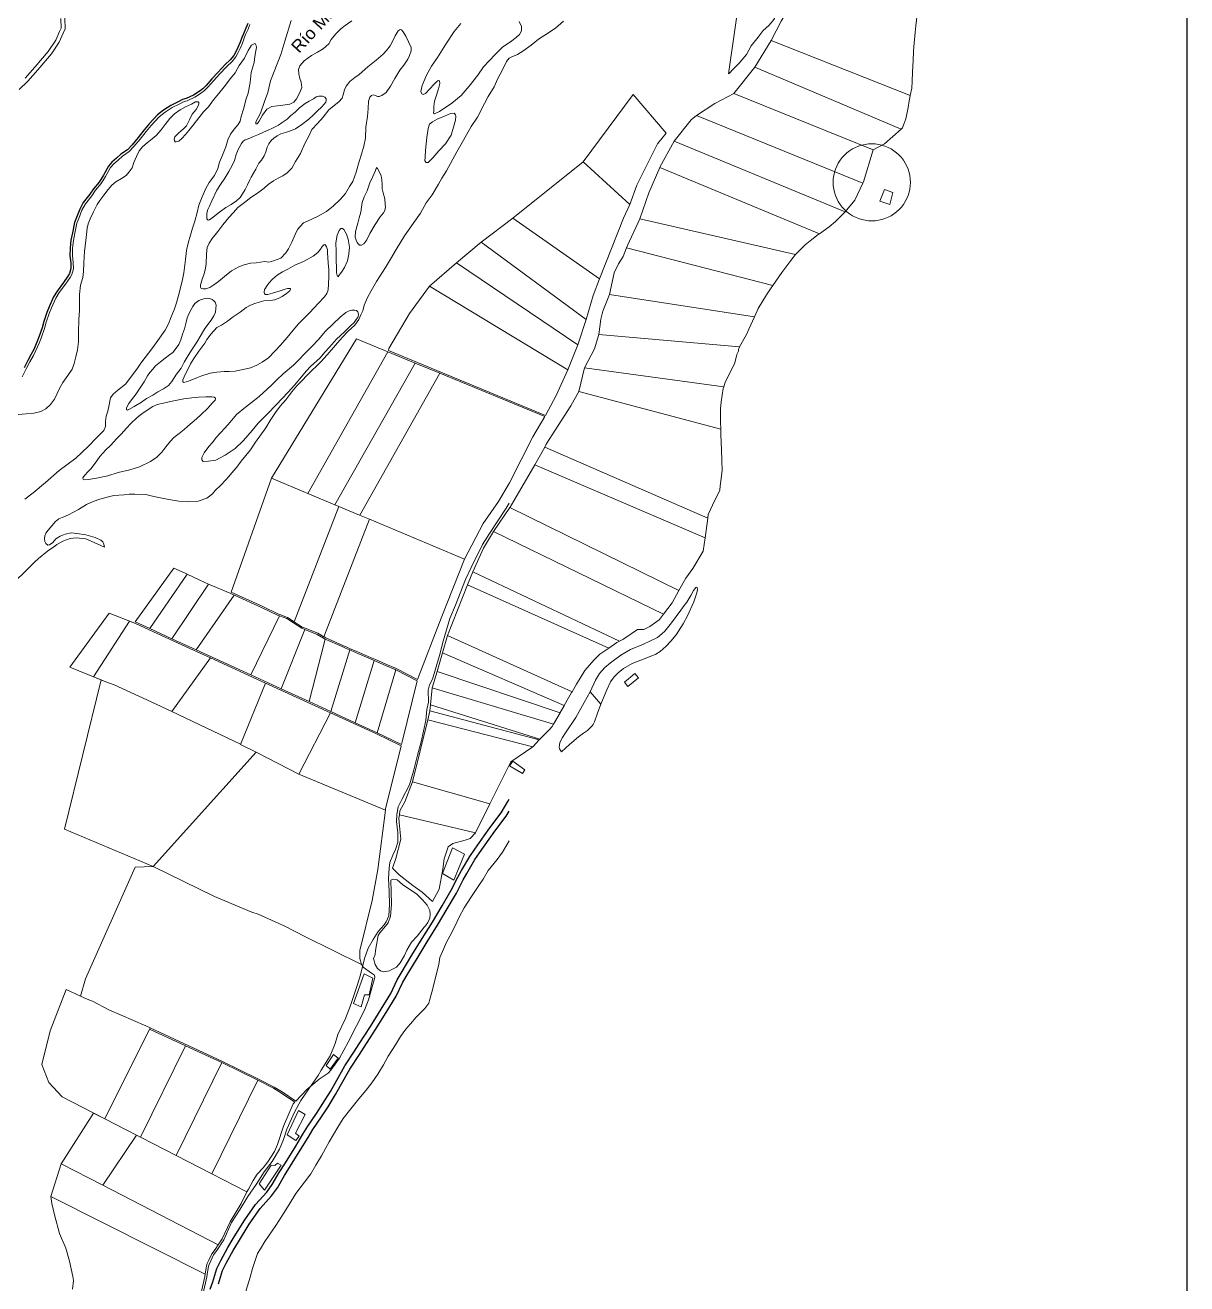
# Model space of a CAD drawing. Header units: millimetres. Extents: x 323319 to 328682, y 8609797 to 8615705.
# Drawn here: x 327450 to 328319, y 8613272 to 8614214 of the extents above; entities that cross this region are included whole.
import ezdxf

# ---------------------------------------------------------------- set-up
doc = ezdxf.new("R2010")
doc.units = ezdxf.units.MM
for name, color, linetype, lineweight in [('BASE CART_PARCELAS_p030B', 252, 'Continuous', 5), ('BASE CART_RIO-p030B', 8, 'Continuous', 5), ('BASE CART_Toponimia Hidrografica', 7, 'Continuous', 5), ('BG_COS_VIA', 251, 'Continuous', 0), ('Rio', 251, 'Continuous', 13)]:
    doc.layers.add(name, color=color, linetype=linetype, lineweight=lineweight)
for name, color, linetype in [('camino', 7, 'Continuous'), ('PERIMETRICO-SECTOR A-1 PARCELA 2', 7, 'Continuous'), ('TIT-INS', 9, 'Continuous')]:
    doc.layers.add(name, color=color, linetype=linetype)
doc.styles.get("Standard").update_dxf_attribs({"font": 'arial.ttf'})

msp = doc.modelspace()

# ---------------------------------------------------------------- linework, layer by layer
at = {"layer": 'BASE CART_PARCELAS_p030B'}
for points in [[(327976.45, 8614177.23), (327990.99, 8614277.89), (327990.99, 8614277.88), (328004, 8614260.93), (328021.61, 8614238.36), (328017.81, 8614233.71), (328015.2, 8614229.4), (328013.65, 8614225.59), (328012.66, 8614222.49), (328010.97, 8614218.68), (328009.7, 8614216.85), (328006.74, 8614213.32), (328002.51, 8614209.51), (327998.78, 8614204.5), (327993.57, 8614198.01), (327990.05, 8614191.53), (327984.55, 8614185.18), (327979.69, 8614180.31), (327977.14, 8614177.78)], [(328112.43, 8614161), (328008.33, 8614202.18), (328015.98, 8614216.54), (328024.66, 8614231.14), (328026.63, 8614235.08), (328026.99, 8614241.71), (328028.16, 8614247.54), (328037.82, 8614259.18), (328044.69, 8614271.21), (328120.33, 8614238.71), (328120.11, 8614237.61), (328118.96, 8614227.63), (328117.7, 8614221.53), (328116.54, 8614213.16), (328116.01, 8614208.14), (328115.14, 8614197.31), (328114.97, 8614193.99), (328114.52, 8614187.15), (328114.03, 8614178.6), (328113.84, 8614171.49), (328113.52, 8614166.5)], [(328105.59, 8614135.75), (327996.21, 8614182.17), (328008.33, 8614202.18), (328112.43, 8614161), (328112.4, 8614160.84), (328111.74, 8614156.89), (328110.96, 8614152.1), (328110.73, 8614150.65), (328109.07, 8614143.46), (328107.72, 8614139.42), (328106.65, 8614136.71)], [(328084.61, 8614120.39), (327980.41, 8614162.46), (327980.46, 8614162.52), (327996.21, 8614182.17), (328105.59, 8614135.75), (328093.24, 8614124.89)], [(327902.71, 8614079.36), (327867.89, 8614111.36), (327905.12, 8614161.77), (327929.82, 8614132.89), (327923.33, 8614124.91), (327908.01, 8614093.92)], [(328076.86, 8614095.35), (327952.67, 8614146.08), (327966.31, 8614154.99), (327980.41, 8614162.46), (328084.61, 8614120.39), (328077.39, 8614096.49)], [(328063.73, 8614074.08), (327935.88, 8614126.73), (327948.5, 8614142.9), (327952.67, 8614146.08), (328076.86, 8614095.35), (328071.04, 8614082.78)], [(328044.59, 8614057.63), (327925.05, 8614107.14), (327925.13, 8614107.33), (327935.88, 8614126.73), (328063.73, 8614074.08), (328056.47, 8614066.65), (328056.46, 8614066.66), (328051.91, 8614062.67)], [(328112.54, 8614096.03), (328112.43, 8614093.52), (328112.11, 8614091.03), (328111.56, 8614088.57), (328110.8, 8614086.17), (328109.84, 8614083.85), (328108.67, 8614081.62), (328107.32, 8614079.49), (328105.79, 8614077.5), (328104.08, 8614075.64), (328102.23, 8614073.94), (328100.23, 8614072.41), (328098.1, 8614071.06), (328095.87, 8614069.9), (328093.54, 8614068.94), (328091.13, 8614068.18), (328088.67, 8614067.64), (328086.18, 8614067.31), (328083.66, 8614067.2), (328081.14, 8614067.31), (328078.64, 8614067.64), (328076.18, 8614068.18), (328073.78, 8614068.94), (328071.45, 8614069.9), (328069.21, 8614071.06), (328067.09, 8614072.41), (328065.09, 8614073.94), (328063.23, 8614075.64), (328061.53, 8614077.5), (328060, 8614079.49), (328058.64, 8614081.62), (328057.48, 8614083.85), (328056.51, 8614086.17), (328055.76, 8614088.57), (328055.21, 8614091.03), (328054.88, 8614093.52), (328054.77, 8614096.03), (328054.88, 8614098.55), (328055.21, 8614101.04), (328055.76, 8614103.5), (328056.51, 8614105.9), (328057.48, 8614108.22), (328058.64, 8614110.45), (328060, 8614112.57), (328061.53, 8614114.57), (328063.23, 8614116.42), (328065.09, 8614118.12), (328067.09, 8614119.66), (328069.21, 8614121.01), (328071.45, 8614122.17), (328073.78, 8614123.13), (328076.18, 8614123.89), (328078.64, 8614124.43), (328081.14, 8614124.76), (328083.66, 8614124.87), (328086.18, 8614124.76), (328088.67, 8614124.43), (328091.13, 8614123.89), (328093.54, 8614123.13), (328095.87, 8614122.17), (328098.1, 8614121.01), (328100.23, 8614119.66), (328102.23, 8614118.12), (328104.08, 8614116.42), (328105.79, 8614114.57), (328107.32, 8614112.57), (328108.67, 8614110.45), (328109.84, 8614108.22), (328110.8, 8614105.9), (328111.56, 8614103.5), (328112.11, 8614101.04), (328112.43, 8614098.55)], [(327879.97, 8614023.83), (327815.13, 8614069.33), (327867.89, 8614111.36), (327902.71, 8614079.36), (327897.86, 8614069.17)], [(328026.71, 8614041.97), (327910.16, 8614068.65), (327916.98, 8614088.25), (327925.05, 8614107.14), (328044.59, 8614057.63), (328043.53, 8614056.9), (328038.78, 8614053.23), (328033.94, 8614049.2), (328033.74, 8614049.02), (328033.67, 8614048.95), (328027.18, 8614042.54)], [(328093.23, 8614090.66), (328099.37, 8614088.36), (328097.07, 8614079.53), (328089.78, 8614081.84)], [(327870.17, 8613993.37), (327791.49, 8614051.36), (327815.13, 8614069.33), (327879.97, 8614023.83), (327875.25, 8614011.42)], [(328009.67, 8614018.89), (327900.3, 8614047.02), (327901.04, 8614048.83), (327910.16, 8614068.65), (328026.71, 8614041.97), (328023.02, 8614037.51), (328016.44, 8614028.67)], [(327863.71, 8613974.44), (327773.12, 8614035.83), (327791.49, 8614051.36), (327870.17, 8613993.37)], [(327995.97, 8613995.42), (327887.62, 8614012.07), (327891.11, 8614028.32), (327894.33, 8614035.12), (327897.73, 8614040.68), (327900.3, 8614047.02), (328009.67, 8614018.89), (328008.01, 8614016.5), (328004.9, 8614011.8), (327998.73, 8614001.65), (327996.19, 8613995.89)], [(327856.38, 8613955.83), (327752.83, 8614018.36), (327773.12, 8614035.83), (327863.71, 8613974.44)], [(327856.38, 8613955.83), (327847.56, 8613936.54), (327839.62, 8613921.72), (327722.14, 8613970.16), (327722.53, 8613971.76), (327737.91, 8613997.95), (327752.83, 8614018.36)], [(327984.64, 8613973.06), (327879.55, 8613982.12), (327880.91, 8613993.74), (327882.52, 8613999.65), (327887.62, 8614012.07), (327995.97, 8613995.42), (327991.66, 8613986.34), (327989.89, 8613982.32), (327989.06, 8613980.51)], [(327634.71, 8613874.71), (327698.25, 8613978.91), (327721.77, 8613969.22), (327661.91, 8613863.29)], [(327972.94, 8613942.97), (327868.91, 8613957.22), (327876.31, 8613971.56), (327879.55, 8613982.12), (327984.64, 8613973.06), (327984.08, 8613971.11), (327983.93, 8613969.69), (327982.67, 8613967.2), (327981.31, 8613961.13), (327979.41, 8613957.3), (327974.11, 8613946.69)], [(327661.91, 8613863.29), (327721.77, 8613969.22), (327742.11, 8613960.83), (327682.19, 8613854.78)], [(327682.19, 8613854.78), (327742.11, 8613960.83), (327760.6, 8613953.21), (327700.66, 8613847.11), (327700.63, 8613847.04), (327684.99, 8613853.71)], [(327970.69, 8613911.35), (327864.66, 8613939.65), (327868.91, 8613957.22), (327972.94, 8613942.97), (327972.58, 8613941.83), (327970.98, 8613931.9), (327970.58, 8613926.62), (327970.56, 8613916.83)], [(327700.63, 8613847.04), (327700.66, 8613847.11), (327760.6, 8613953.21), (327839.24, 8613920.8), (327830.22, 8613905.66), (327812.73, 8613871.23), (327804.49, 8613857.27), (327793.08, 8613840.77), (327779, 8613814.13), (327708.03, 8613844.01)], [(327960.95, 8613844.96), (327839.03, 8613897.98), (327840.21, 8613900.1), (327858.58, 8613928.79), (327864.66, 8613939.65), (327970.69, 8613911.35), (327970.79, 8613907.41), (327971.27, 8613896.01), (327971.57, 8613887.71), (327971.69, 8613880.79), (327970.71, 8613872.46), (327970.21, 8613868.99), (327969.95, 8613865.78), (327969.86, 8613865.14), (327966.25, 8613858.36), (327961.29, 8613847.68)], [(327960.95, 8613844.96), (327839.03, 8613897.98), (327840.21, 8613900.1), (327858.58, 8613928.79), (327864.66, 8613939.65), (327970.69, 8613911.35), (327970.79, 8613907.41), (327971.27, 8613896.01), (327971.57, 8613887.71), (327971.69, 8613880.79), (327970.71, 8613872.46), (327970.21, 8613868.99), (327969.95, 8613865.78), (327969.86, 8613865.14), (327966.25, 8613858.36), (327961.29, 8613847.68)], [(327959.11, 8613830.08), (327831.72, 8613884.77), (327839.03, 8613897.98), (327960.95, 8613844.96)], [(327939.43, 8613790.73), (327812.9, 8613852.84), (327813.1, 8613853.13), (327831.72, 8613884.77), (327959.11, 8613830.08), (327957.53, 8613820.19), (327949.81, 8613807.13), (327944.67, 8613799.96)], [(327651.64, 8613767.37), (327646.61, 8613770.64), (327640.98, 8613772.79), (327639.56, 8613773.33), (327628.22, 8613778.7), (327607.35, 8613788.22), (327604.58, 8613789.41), (327604.55, 8613789.42), (327634.71, 8613874.71), (327661.91, 8613863.29), (327682.19, 8613854.78), (327684.99, 8613853.71)], [(327651.64, 8613767.37), (327684.99, 8613853.71), (327700.63, 8613847.04), (327708.03, 8613844.01), (327673.96, 8613756.13), (327669.31, 8613758.86), (327659.89, 8613762.57), (327657.76, 8613763.41), (327651.73, 8613767.31)], [(327779, 8613814.13), (327761.53, 8613770.17), (327744.01, 8613724.17), (327728.04, 8613732.35), (327727.52, 8613732.62), (327720.3, 8613735.71), (327711.93, 8613739.29), (327709.14, 8613740.48), (327698.02, 8613745.29), (327693.57, 8613747.22), (327690.97, 8613748.34), (327687.98, 8613749.68), (327675.33, 8613755.34), (327674.03, 8613756.09), (327673.96, 8613756.13), (327708.03, 8613844.01)], [(327927.94, 8613773.12), (327800.69, 8613834.79), (327812.9, 8613852.84), (327939.43, 8613790.73), (327934.39, 8613781.46)], [(327895.02, 8613752.77), (327785.18, 8613804.83), (327793.16, 8613822.31), (327800.69, 8613834.79), (327927.94, 8613773.12), (327924.87, 8613769.16), (327924.65, 8613768.92), (327917.57, 8613763.84), (327913.16, 8613761.63), (327908.56, 8613761.63), (327898.16, 8613754.58), (327897.59, 8613754.12)], [(327543.85, 8613762.22), (327532.87, 8613767.25), (327561.7, 8613807.55), (327561.78, 8613807.51), (327570.12, 8613803.62), (327571.68, 8613802.91)], [(327543.85, 8613762.22), (327571.68, 8613802.91), (327581.13, 8613798.58), (327587.59, 8613795.62), (327560.21, 8613754.72)], [(327886.91, 8613747.61), (327781.34, 8613795.04), (327785.18, 8613804.83), (327895.02, 8613752.77), (327893.11, 8613751.76)], [(327578.4, 8613746.39), (327560.21, 8613754.72), (327587.59, 8613795.62), (327587.67, 8613795.58), (327604.18, 8613788.49), (327606.88, 8613787.33)], [(327859.5, 8613715.03), (327766.4, 8613757.18), (327781.34, 8613795.04), (327886.91, 8613747.61), (327886.21, 8613747.15), (327880.38, 8613743.06), (327875.9, 8613738.58), (327869.03, 8613731.04), (327862.79, 8613720.79)], [(327872.92, 8613715.08), (327876.94, 8613723.61), (327879.97, 8613728.6), (327884.06, 8613733.06), (327888.24, 8613736.74), (327895.86, 8613742.35), (327903.32, 8613746.58), (327912.82, 8613750.73), (327923.47, 8613755.72), (327926.75, 8613758.26), (327928.88, 8613760.41), (327933.79, 8613766.48), (327940.77, 8613776), (327943.4, 8613779.46), (327945.44, 8613782.07), (327948.23, 8613786.99), (327950.36, 8613790.67), (327952.08, 8613792.98), (327952.65, 8613793.29), (327952.98, 8613792.98), (327953.23, 8613791.6), (327952.82, 8613788.98), (327950.52, 8613782.38), (327945.94, 8613771.7), (327942.5, 8613765.78), (327937.25, 8613757.72), (327933.4, 8613752.88), (327929.88, 8613749.04), (327925.32, 8613745.2), (327922.2, 8613743.2), (327916.63, 8613740.89), (327910.9, 8613738.74), (327904.43, 8613736.21), (327897.87, 8613732.37), (327893.86, 8613729.3), (327891.07, 8613726.22), (327888.37, 8613722.38), (327885.43, 8613716.47), (327881.11, 8613705.78)], [(327619.24, 8613727.67), (327578.4, 8613746.39), (327606.88, 8613787.33), (327606.95, 8613787.3), (327627.8, 8613777.8), (327639.16, 8613772.41), (327640.58, 8613771.87)], [(327540.09, 8613762.85), (327573.73, 8613747.43), (327589.18, 8613740.35), (327560.12, 8613700.29), (327544.68, 8613707.4), (327517.07, 8613720.1), (327510.92, 8613722.55), (327483.99, 8613733.3), (327513.36, 8613773.77), (327532.45, 8613766.35)], [(327619.24, 8613727.67), (327640.58, 8613771.87), (327640.62, 8613771.85), (327646.15, 8613769.74), (327651.19, 8613766.47), (327657.3, 8613762.51), (327659.53, 8613761.63), (327641.93, 8613717.27)], [(327560.12, 8613700.29), (327544.68, 8613707.4), (327517.07, 8613720.1), (327510.92, 8613722.55), (327507.23, 8613724.02), (327501.66, 8613726.25), (327528.43, 8613767.91), (327532.45, 8613766.35), (327540.09, 8613762.85), (327573.73, 8613747.43), (327589.18, 8613740.35)], [(327641.93, 8613717.27), (327659.53, 8613761.63), (327668.87, 8613757.96), (327673.53, 8613755.23), (327674.87, 8613754.44), (327674.97, 8613754.39), (327662.79, 8613707.72)], [(327662.79, 8613707.72), (327674.97, 8613754.39), (327687.58, 8613748.76), (327690.57, 8613747.42), (327693.17, 8613746.3), (327693.23, 8613746.28), (327679.18, 8613700.21)], [(327853.69, 8613704.76), (327762.58, 8613744.05), (327766.34, 8613757.03), (327766.4, 8613757.18), (327859.5, 8613715.03), (327859.13, 8613714.38)], [(327853.69, 8613704.76), (327762.58, 8613744.05), (327766.34, 8613757.03), (327766.4, 8613757.18), (327859.5, 8613715.03), (327859.13, 8613714.38)], [(327611.55, 8613675.71), (327611.51, 8613675.73), (327560.12, 8613700.29), (327589.18, 8613740.35), (327630.2, 8613721.56)], [(327679.18, 8613700.21), (327693.23, 8613746.27), (327697.62, 8613744.37), (327708.74, 8613739.56), (327711.53, 8613738.37), (327711.58, 8613738.35), (327697.36, 8613691.88)], [(327850.64, 8613699.36), (327758.58, 8613730.21), (327762.58, 8613744.05), (327853.69, 8613704.76), (327853.57, 8613704.54), (327850.72, 8613699.5)], [(327697.36, 8613691.88), (327711.58, 8613738.35), (327719.9, 8613734.79), (327727.1, 8613731.72), (327727.58, 8613731.47), (327727.67, 8613731.43), (327713.71, 8613684.38)], [(327713.71, 8613684.38), (327727.67, 8613731.42), (327743.71, 8613723.21), (327732.39, 8613677.68), (327731.9, 8613675.69), (327713.79, 8613684.35)], [(327546.32, 8613584.25), (327479.88, 8613612.34), (327507.23, 8613724.02), (327510.92, 8613722.55), (327517.07, 8613720.1), (327544.68, 8613707.4), (327560.12, 8613700.29), (327611.51, 8613675.73), (327611.55, 8613675.71), (327623.14, 8613669.82)], [(327611.55, 8613675.71), (327630.2, 8613721.56), (327678.8, 8613699.29), (327655.23, 8613653.5), (327623.14, 8613669.82)], [(327845.57, 8613690.77), (327754.97, 8613718.08), (327758.58, 8613730.21), (327850.64, 8613699.36)], [(327898.71, 8613722.26), (327906.39, 8613728.64), (327909.1, 8613725.41), (327901.12, 8613718.89)], [(327835.39, 8613679.63), (327753.69, 8613705.3), (327754.97, 8613718.08), (327845.57, 8613690.77), (327844.56, 8613689.06), (327842.71, 8613686.75)], [(327881.11, 8613705.78), (327878.41, 8613699.1), (327876.28, 8613692.65), (327875.38, 8613690.57), (327874.48, 8613689.5), (327873.09, 8613688.04), (327870.96, 8613686.12), (327868.17, 8613684.04), (327864.24, 8613681.28), (327857.68, 8613675.52), (327854.82, 8613673.06), (327851.7, 8613670.22), (327850.56, 8613671.52), (327850.07, 8613672.37), (327849.98, 8613673.37), (327850.07, 8613675.44), (327850.39, 8613676.98), (327852.36, 8613680.82), (327854.65, 8613684.43), (327862.35, 8613695.87), (327868.5, 8613707.09), (327872.92, 8613715.08)], [(327834.9, 8613679.15), (327753.06, 8613700.88), (327753.69, 8613705.3), (327835.39, 8613679.63)], [(327719.97, 8613626.57), (327655.23, 8613653.5), (327678.8, 8613699.29), (327713.36, 8613683.45), (327731.66, 8613674.7), (327720.09, 8613627.51)], [(327798.1, 8613631.28), (327740.21, 8613647.72), (327751.72, 8613694.01), (327830.19, 8613673.83), (327813.59, 8613662.63)], [(327798.1, 8613631.28), (327740.21, 8613647.72), (327751.72, 8613694.01), (327830.19, 8613673.83), (327813.59, 8613662.63)], [(327830.19, 8613673.83), (327751.72, 8613694.01), (327753.06, 8613700.88), (327834.9, 8613679.15)], [(327701.94, 8613511), (327659.66, 8613531.88), (327644.81, 8613539.72), (327624.81, 8613548.8), (327620.07, 8613550.25), (327592.02, 8613562.01), (327546.32, 8613584.25), (327623.14, 8613669.82), (327655.23, 8613653.5), (327719.97, 8613626.57), (327714.21, 8613582.15), (327710.08, 8613558.95), (327700.88, 8613521.47), (327700.86, 8613515.55)], [(327812.65, 8613659.65), (327815.16, 8613663.16), (327824.3, 8613656.53), (327822.47, 8613653.79)], [(327787.26, 8613609.42), (327730.51, 8613623.07), (327730.76, 8613625.95), (327734.41, 8613632.83), (327740.21, 8613647.72), (327798.1, 8613631.28)], [(327787.26, 8613609.42), (327783.35, 8613605.32), (327779.45, 8613604.16), (327770.35, 8613601.62), (327766.79, 8613599.02), (327763.91, 8613589.98), (327762.82, 8613582.3), (327760.01, 8613567.43), (327755.22, 8613558.11), (327747.49, 8613565.25), (327740.52, 8613570.24), (327730.08, 8613578), (327725.16, 8613583.13), (327727.76, 8613590.39), (327731.32, 8613604.78), (327730.23, 8613617.25), (327729.88, 8613620.39), (327730.51, 8613623.07)], [(327769.98, 8613598.26), (327779.01, 8613593.53), (327771.07, 8613574.16), (327762.71, 8613579.05)], [(327491.86, 8613487.37), (327491.89, 8613487.43), (327495.7, 8613500.38), (327532.69, 8613583.8), (327546.32, 8613584.25), (327592.02, 8613562.01), (327620.07, 8613550.25), (327624.81, 8613548.8), (327644.81, 8613539.72), (327659.66, 8613531.88), (327701.94, 8613511), (327702.91, 8613509.71), (327703.32, 8613509.17), (327709.61, 8613504.55), (327711.82, 8613502.96), (327712.08, 8613501.36), (327707.14, 8613484.71), (327704.34, 8613476.9), (327692.1, 8613452.91), (327685.55, 8613440.88), (327679.1, 8613431.95), (327677.06, 8613429.88), (327670.34, 8613425.34), (327664.03, 8613420.03), (327661.16, 8613417.61), (327652.95, 8613408.9), (327642.75, 8613415.71), (327636.62, 8613419.41), (327624.43, 8613425.55), (327597.96, 8613438.57), (327543.87, 8613463.63), (327540.74, 8613465.07), (327513.07, 8613477.25), (327500.73, 8613483.59), (327496.96, 8613485.07)], [(327721.91, 8613542.13), (327723.83, 8613547.18), (327724.53, 8613555.88), (327724.26, 8613565.76), (327723.85, 8613574.18), (327725.68, 8613574.79), (327728.75, 8613574.28), (327732.58, 8613570.95), (327738.97, 8613566.6), (327743.06, 8613563.79), (327747.66, 8613559.44), (327751.24, 8613555.35), (327753.03, 8613551.51), (327753.29, 8613548.7), (327753.03, 8613545.63), (327751.75, 8613542.56), (327749.96, 8613540), (327748.94, 8613538.98), (327743.57, 8613532.33), (327739.48, 8613527.73), (327735.91, 8613521.84), (327734.12, 8613517.75), (327731.05, 8613512.38), (327728.24, 8613509.05), (327724.66, 8613507.26), (327722.87, 8613506.24), (327718.78, 8613505.47), (327716.23, 8613506.24), (327713.92, 8613508.03), (327712.17, 8613511.09), (327711.11, 8613515.45), (327712.14, 8613518.52), (327712.39, 8613521.59), (327713.16, 8613525.68), (327714.54, 8613532.8), (327715.76, 8613534.72), (327720.05, 8613539.83)], [(327703.99, 8613504.15), (327710.47, 8613500.83), (327707.78, 8613488.25), (327704.3, 8613488.25), (327701.7, 8613479.39), (327695.93, 8613481.77)], [(327510.14, 8613395.53), (327501.72, 8613399.86), (327478.17, 8613411.96), (327468.18, 8613422.84), (327462.9, 8613436.36), (327469.07, 8613461.35), (327481.06, 8613492.23), (327491.86, 8613487.37), (327496.96, 8613485.07), (327500.73, 8613483.59), (327513.07, 8613477.25), (327540.74, 8613465.07), (327543.87, 8613463.63), (327543.43, 8613462.74)], [(327510.14, 8613395.53), (327543.43, 8613462.74), (327570.29, 8613450.29), (327536.83, 8613381.82), (327533.68, 8613383.44)], [(327536.83, 8613381.82), (327570.29, 8613450.29), (327597.52, 8613437.67), (327563.52, 8613368.11)], [(327675.57, 8613435.42), (327681.07, 8613443.69), (327684.58, 8613440.92), (327678.57, 8613432.69)], [(327563.52, 8613368.11), (327597.52, 8613437.67), (327624.44, 8613424.43), (327590.21, 8613354.41)], [(327590.21, 8613354.41), (327624.44, 8613424.43), (327636.14, 8613418.53), (327642.21, 8613414.87), (327652.26, 8613408.16), (327650.97, 8613406.8), (327643.66, 8613390.25), (327639.25, 8613376.5), (327636.97, 8613371.1), (327632.05, 8613363.58), (327628.52, 8613359.01), (327624.07, 8613354.13), (327620.96, 8613349.57), (327617.44, 8613343.12), (327616.39, 8613340.96)], [(327654.86, 8613401.82), (327659.9, 8613398.81), (327652.68, 8613384.81), (327655.39, 8613382.7), (327652.98, 8613379.39), (327646.36, 8613383.76)], [(327508.69, 8613346.02), (327477.51, 8613361.92), (327501.66, 8613399.89), (327510.14, 8613395.53), (327533.68, 8613383.44)], [(327594.85, 8613301.49), (327508.69, 8613346.02), (327533.68, 8613383.44), (327536.83, 8613381.82), (327563.52, 8613368.11), (327590.21, 8613354.41), (327616.39, 8613340.96), (327612.12, 8613332.21), (327603.85, 8613318.47), (327597.81, 8613305.85)], [(327585.1, 8613279.49), (327469.76, 8613337.62), (327477.51, 8613361.92), (327508.69, 8613346.02), (327594.85, 8613301.49), (327592.47, 8613297.99), (327590.12, 8613294.66), (327587.94, 8613289.98), (327586.64, 8613287.32), (327586.09, 8613285.76)], [(327625.38, 8613346.89), (327634.4, 8613361.03), (327637.26, 8613360.73), (327639.21, 8613362.54), (327641.92, 8613361.03), (327629.44, 8613342.37)]]:
    msp.add_lwpolyline(points, close=True, dxfattribs=at)
msp.add_lwpolyline([(327485.85, 8613268.17), (327486.63, 8613274.67), (327486.2, 8613277.59), (327483.69, 8613289.15), (327480.94, 8613298.86), (327476.23, 8613309.82), (327472.34, 8613323.92), (327470.43, 8613332.3), (327469.76, 8613337.62), (327585.1, 8613279.49), (327585.09, 8613279.46), (327584.78, 8613277.71), (327582.17, 8613265.6)], dxfattribs=at)
at = {"layer": 'BASE CART_RIO-p030B'}
for points in [[(327448.32, 8613950.65), (327451.3, 8613956.47), (327454.09, 8613961.89), (327456.64, 8613966.53), (327458.57, 8613970.23), (327460.9, 8613975.84), (327462.62, 8613980.24), (327464.95, 8613986.65), (327466.19, 8613991.48), (327468.42, 8613997.95), (327470.19, 8614002.29), (327473.33, 8614009.45), (327475.85, 8614013.59), (327480.76, 8614019.95), (327484.03, 8614024.83), (327485.34, 8614027.22), (327486.58, 8614031.46), (327486.42, 8614036.07), (327485.8, 8614041.19), (327485.96, 8614046.83), (327486.58, 8614052.44), (327487.65, 8614057.91), (327489.18, 8614065.4), (327490.73, 8614069.1), (327492.96, 8614075.19), (327495.53, 8614079.97), (327500.28, 8614086.01), (327503.01, 8614090.14), (327507.38, 8614095.1), (327510.6, 8614100.36), (327514.43, 8614107.04), (327516.69, 8614109.78), (327519.99, 8614112.7), (327523.21, 8614115.6), (327528.19, 8614118.98), (327531.81, 8614122.82), (327536.42, 8614128.4), (327541.01, 8614134.06), (327544.71, 8614138.62), (327550.8, 8614145.09), (327555.09, 8614148.47), (327560.32, 8614151.93), (327565.68, 8614154.56), (327568.9, 8614156.22), (327571.64, 8614157.03), (327577.41, 8614159.63), (327581.59, 8614162.48), (327584.59, 8614164.62), (327587.17, 8614167.15), (327591.54, 8614172.27), (327595.83, 8614176.89), (327601.33, 8614182.77), (327605.19, 8614186.47), (327608.11, 8614189.93), (327609.88, 8614193.2), (327611.33, 8614196.1), (327612.91, 8614200.1), (327614.25, 8614203.75), (327615.38, 8614206.48), (327617.28, 8614210.64), (327618.62, 8614214.02)], [(327853.15, 8614216.51), (327847.08, 8614211.41), (327839.92, 8614206.51), (327834.48, 8614203.13), (327828.8, 8614198.72), (327822.72, 8614194.21), (327818.7, 8614191.56), (327814.54, 8614189.85), (327812.38, 8614188.87), (327810.42, 8614186.42), (327807.38, 8614180.14), (327803.95, 8614173.67), (327801.16, 8614167.55), (327796.75, 8614160.29), (327793.91, 8614154.89), (327788.67, 8614144.65), (327784.16, 8614137.88), (327778.43, 8614127.54), (327773.33, 8614118.91), (327765.64, 8614104.55), (327762.11, 8614099.15), (327759.71, 8614094.59), (327754.91, 8614086.75), (327750.5, 8614080.67), (327746.04, 8614072.98), (327740.55, 8614065.23), (327734.27, 8614055.92), (327728, 8614045.72), (327723.79, 8614038.47), (327719.87, 8614032.29), (327713.35, 8614021.75), (327709.34, 8614014.89), (327706.45, 8614009.94), (327704.1, 8614004.06), (327702.92, 8614000.04), (327701.65, 8613996.9), (327700.13, 8613993.52), (327697.09, 8613989.11), (327692, 8613984.69), (327687.59, 8613979.99), (327682.64, 8613974.16), (327676.27, 8613967), (327671.57, 8613961.8), (327661.92, 8613952.34), (327657.02, 8613947.04), (327653.69, 8613943.91), (327650.02, 8613939.35), (327645.51, 8613933.37), (327641.2, 8613928.57), (327637.62, 8613924.01), (327633.61, 8613917.84), (327630.47, 8613912.54), (327622.78, 8613901.61), (327618.96, 8613896.02), (327612.15, 8613887.44), (327608.82, 8613883.03), (327606.37, 8613880.19), (327602.71, 8613875.91), (327600.64, 8613873.48), (327596.82, 8613869.55), (327592.7, 8613865.53), (327590.59, 8613862.94), (327586.38, 8613859.7), (327579.81, 8613857.64), (327572.66, 8613857.05), (327565.31, 8613857.64), (327557.86, 8613858.72), (327551.64, 8613860.05), (327546.64, 8613861.03), (327540.66, 8613862.5), (327532.43, 8613862.89), (327528.31, 8613862.8), (327524.48, 8613862.42), (327516.84, 8613861.74), (327511.84, 8613860.66), (327506.45, 8613859.19), (327501.45, 8613857.32), (327496.46, 8613855.16), (327490.28, 8613851.44), (327486.7, 8613849.24), (327482.78, 8613847.28), (327479.45, 8613845.81), (327475.73, 8613844.33), (327473.18, 8613842.37), (327470.34, 8613839.23), (327467.69, 8613835.8), (327465.98, 8613833.7), (327465.19, 8613831.64), (327465, 8613829.48), (327465.09, 8613827.32), (327465.98, 8613825.95), (327467.45, 8613824.77), (327468.72, 8613824.97), (327471.07, 8613826.73), (327473.42, 8613829.48), (327476.66, 8613831.34), (327480.48, 8613832.91), (327485.18, 8613833.79), (327489.2, 8613833.4), (327495.96, 8613832.42), (327502.87, 8613830.32), (327507.18, 8613828.35), (327508.52, 8613827.13), (327509.34, 8613825.41), (327509.7, 8613823.07)], [(327649.42, 8614217.08), (327644.75, 8614201.53), (327641.81, 8614191.67), (327636.76, 8614178.94), (327634.07, 8614171.9), (327632.03, 8614163.33), (327629.47, 8614156.54), (327626.4, 8614147.84), (327623.07, 8614141.32), (327622.95, 8614139.91), (327623.97, 8614139.91), (327625.38, 8614141.7), (327628.06, 8614146.31), (327631.13, 8614150.66), (327634.97, 8614152.83), (327639.19, 8614153.22), (327643.26, 8614153.73), (327648.5, 8614154.5), (327651.44, 8614155.91), (327653.49, 8614158.6), (327655.92, 8614163.2), (327657.32, 8614167.04), (327656.94, 8614171.01), (327655.98, 8614173.76), (327655.08, 8614177.21), (327654.83, 8614180.41), (327655.85, 8614183.1), (327659.17, 8614186.94), (327664.54, 8614190.91), (327669.02, 8614193.34), (327673.43, 8614195.96), (327677.65, 8614199.67), (327679.44, 8614202.74), (327682.89, 8614207.09), (327686.6, 8614210.8), (327689.8, 8614213.36), (327694.72, 8614216.75)], [(327776.41, 8614214.71), (327771.44, 8614208.94), (327765.2, 8614199.48), (327758.9, 8614189.41), (327754.47, 8614182.97), (327750.65, 8614176.06), (327747.29, 8614168.41), (327746.49, 8614163.98), (327747.03, 8614162.1), (327748.17, 8614161.77), (327749.91, 8614162.44), (327756.35, 8614169.42), (327758.23, 8614171.3), (327759.3, 8614172.11), (327760.38, 8614171.97), (327760.64, 8614169.96), (327759.7, 8614165.93), (327757.56, 8614159.76), (327756.69, 8614156.84), (327756.16, 8614152.68), (327756.16, 8614149.59), (327755.89, 8614147.71), (327756.56, 8614147.31), (327760.32, 8614148.92), (327769.7, 8614155.36), (327776.54, 8614161), (327782.58, 8614167.85), (327788.95, 8614176.11), (327793.24, 8614182.42), (327797.4, 8614186.98), (327802.23, 8614191.95), (327807.66, 8614197.26), (327813.56, 8614201.15), (327817.59, 8614204.37), (327820.14, 8614206.65), (327821.61, 8614209.34), (327821.74, 8614212.69), (327820.06, 8614216.25)], [(327450.36, 8613859.14), (327456.37, 8613863.73), (327465.58, 8613871.61), (327475.88, 8613880.59), (327488.43, 8613889.81), (327497.59, 8613898.5), (327503.74, 8613905.05), (327507.47, 8613908.68), (327509.37, 8613910.49), (327510.52, 8613913.36), (327510.57, 8613917.14), (327511.14, 8613921.15), (327512.38, 8613924.78), (327513.43, 8613929.74), (327514.43, 8613934.76), (327516.34, 8613937.72), (327519.78, 8613940.58), (327525.41, 8613945.17), (327534.05, 8613956.3), (327537.1, 8613960.79), (327545.93, 8613972.49), (327549.65, 8613977.75), (327555.14, 8613985.44), (327558, 8613990.79), (327559.14, 8613994.23), (327562.24, 8614001.35), (327563.77, 8614006.03), (327565.2, 8614011.38), (327567.82, 8614022.13), (327569.16, 8614028.34), (327570.35, 8614038.23), (327571.21, 8614045.11), (327572.5, 8614050.42), (327574.22, 8614056.62), (327575.55, 8614061.78), (327577.32, 8614066.89), (327579.22, 8614073.58), (327580.27, 8614078.93), (327582.8, 8614085.19), (327585.57, 8614091.3), (327588.14, 8614095.79), (327592, 8614101.19), (327594.58, 8614106.44), (327595.92, 8614111.22), (327597.97, 8614116.33), (327600.45, 8614122.64), (327602.17, 8614127.8), (327604.13, 8614131.96), (327606.89, 8614135.88), (327609.76, 8614139.41), (327611.19, 8614141.8), (327612.05, 8614145.23), (327613.72, 8614150.82), (327615.82, 8614158.37), (327617.25, 8614162.66), (327618.82, 8614170.64), (327619.59, 8614178.09), (327621.74, 8614185.78), (327622.31, 8614190.27), (327623.07, 8614194.28), (327623.5, 8614196.82), (327623.31, 8614198.44), (327622.45, 8614199.78), (327621.78, 8614199.68), (327619.87, 8614198.63), (327617.3, 8614194.52), (327614.53, 8614188.89), (327610.62, 8614183.45), (327607.47, 8614177.91), (327603.99, 8614173.76), (327599.22, 8614167.36), (327595.02, 8614162.2), (327591.44, 8614157.76), (327587.72, 8614152.51), (327583.95, 8614148.84), (327580.33, 8614144.16), (327575.94, 8614138.62), (327572.89, 8614134.71), (327570.5, 8614131.74), (327567.69, 8614128.74), (327565.3, 8614126.73), (327563.49, 8614126.25), (327562.63, 8614126.35), (327562.06, 8614127.11), (327561.86, 8614128.35), (327562.34, 8614129.98), (327565.39, 8614133.03), (327568.64, 8614135.8), (327571.12, 8614138.38), (327573.31, 8614142.78), (327575.46, 8614147.03), (327578.32, 8614150.57), (327579.85, 8614153.34), (327580.42, 8614154.77), (327580.42, 8614155.72), (327579.75, 8614156.3), (327577.94, 8614156.2), (327574.79, 8614154.48), (327570.5, 8614152.48), (327566.3, 8614150.28), (327562.1, 8614147.32), (327558.76, 8614143.88), (327555.23, 8614139.39), (327552.18, 8614135.19), (327548.55, 8614130.99), (327545.45, 8614128.66), (327541.63, 8614125.6), (327538.48, 8614122.73), (327535.72, 8614119.49), (327533.81, 8614115.28), (327531.76, 8614110.94), (327530.52, 8614106.83), (327528.32, 8614103.97), (327525.94, 8614101.2), (327522.65, 8614098.96), (327518.35, 8614096.38), (327515.39, 8614093.81), (327512.53, 8614090.56), (327509.38, 8614086.36), (327506.23, 8614082.34), (327504.46, 8614079.34), (327501.6, 8614074.08), (327499.12, 8614068.74), (327497.59, 8614065.11), (327496.97, 8614061.72), (327496.4, 8614057.04), (327495.63, 8614050.17), (327494.91, 8614044.59), (327494.29, 8614035.66), (327494.1, 8614029.26), (327493.53, 8614024.97), (327491.81, 8614019.04), (327491.19, 8614012.03), (327491.09, 8614006.3), (327491.19, 8614000.28), (327490.67, 8613993.36), (327490.47, 8613983.91), (327490.33, 8613976.8), (327489.66, 8613970.78), (327488.32, 8613965.43), (327487.13, 8613960.42), (327485.6, 8613956.41), (327482.36, 8613951.54), (327478.78, 8613946.33), (327476.49, 8613942.32), (327474.3, 8613938.03), (327472.39, 8613933.92), (327469.53, 8613929.81), (327465.86, 8613926.62), (327462.13, 8613924.61), (327456.89, 8613923.37), (327451.16, 8613922.89), (327445.25, 8613922.51)], [(327441.5, 8613796.3), (327451.97, 8613806.38), (327457.43, 8613811.85), (327460.36, 8613814.78), (327467.27, 8613820.11), (327472.58, 8613823.9), (327474.18, 8613825.05), (327478.72, 8613827.62), (327484.24, 8613829.59), (327488.58, 8613830.18), (327495.89, 8613829.39), (327504.37, 8613825.64), (327509.7, 8613823.07)]]:
    msp.add_lwpolyline(points, dxfattribs=at)
for points in [[(327649.9, 8614051.37), (327647.49, 8614046.4), (327645.33, 8614043.22), (327641.64, 8614039.27), (327636.3, 8614037.24), (327632.73, 8614036.35), (327629.81, 8614036.73), (327623.26, 8614035.9), (327619.07, 8614035.65), (327614.23, 8614034.25), (327610.29, 8614032.72), (327604.7, 8614029.92), (327599.61, 8614025.72), (327595.16, 8614021.77), (327591.47, 8614019.36), (327588.54, 8614017.32), (327585.62, 8614016.43), (327583.46, 8614016.43), (327582.19, 8614016.56), (327581.68, 8614017.7), (327581.68, 8614019.48), (327582.19, 8614020.76), (327582.95, 8614023.56), (327584.03, 8614026.93), (327585.05, 8614030.63), (327585.81, 8614034.83), (327586.19, 8614042.59), (327586.58, 8614047.3), (327588.1, 8614050.61), (327590.45, 8614054.11), (327594.65, 8614059.33), (327598.34, 8614064.17), (327602.85, 8614069.83), (327606.28, 8614073.39), (327609.46, 8614077.21), (327614.55, 8614080.9), (327619.25, 8614084.72), (327624.21, 8614088.03), (327629.11, 8614091.66), (327632.29, 8614094.46), (327636.23, 8614097.13), (327639.66, 8614099.04), (327643.1, 8614100.82), (327646.4, 8614103.12), (327649.84, 8614106.55), (327652.57, 8614111.58), (327656.51, 8614117.56), (327659.56, 8614125.07), (327663.13, 8614131.56), (327664.97, 8614135.57), (327669.04, 8614140.03), (327673.24, 8614144.87), (327677.69, 8614150.34), (327681.51, 8614153.52), (327685.13, 8614156.13), (327687.68, 8614159.06), (327688.44, 8614161.48), (327689.33, 8614165.3), (327690.6, 8614167.84), (327693.4, 8614171.4), (327697.09, 8614174.46), (327700.33, 8614176.56), (327706.82, 8614182.41), (327712.92, 8614187.5), (327718.14, 8614191.83), (327720.81, 8614194.63), (327723.35, 8614198.07), (327725.13, 8614201.38), (327727.29, 8614205.71), (327729.33, 8614209.27), (327730.85, 8614210.29), (327731.87, 8614210.03), (327733.14, 8614208.51), (327735.18, 8614205.45), (327737.15, 8614201.06), (327739.18, 8614196.86), (327739.18, 8614194.32), (327737.91, 8614191.01), (327736.64, 8614188.21), (327733.59, 8614183.62), (327730.6, 8614179.87), (327727.04, 8614173.64), (327723.73, 8614167.91), (327720.42, 8614163.33), (327717.12, 8614160.91), (327715.21, 8614160.14), (327713.94, 8614160.14), (327712.54, 8614160.91), (327710.76, 8614161.54), (327709.61, 8614160.91), (327708.34, 8614159.63), (327707.26, 8614156.77), (327707.01, 8614151.3), (327706.63, 8614145.19), (327705.29, 8614137.23), (327705.04, 8614129.08), (327703.89, 8614123.1), (327701.92, 8614117.05), (327700.26, 8614111.7), (327698.1, 8614103.69), (327695.43, 8614096.68), (327692.95, 8614092.93), (327690.15, 8614087.59), (327686.08, 8614083.26), (327681, 8614078.42), (327675.78, 8614074.22), (327669.74, 8614070.85), (327661.6, 8614067.03), (327658.68, 8614065.63), (327656.14, 8614063.08), (327654.1, 8614060.67), (327652.45, 8614056.97)], [(327636.49, 8614129.1), (327634.49, 8614127.37), (327632.72, 8614124.83), (327631.4, 8614122.27), (327630.36, 8614118.73), (327629.19, 8614115.75), (327627.35, 8614112.73), (327625.27, 8614110.3), (327622.92, 8614105.93), (327619.49, 8614100), (327618.52, 8614097.85), (327616.79, 8614094.04), (327614.98, 8614090.64), (327613.08, 8614087.48), (327611.21, 8614084.57), (327608.51, 8614082.14), (327604.49, 8614079.58), (327600.47, 8614077.22), (327595.9, 8614073.68), (327591.33, 8614070.29), (327588.42, 8614068), (327587.24, 8614067.79), (327586.41, 8614068.62), (327586.34, 8614070.43), (327586.34, 8614072.92), (327587.17, 8614075.69), (327588.3, 8614078.09), (327589.97, 8614082.18), (327593.88, 8614090.25), (327596.65, 8614094.41), (327599.84, 8614099.06), (327602.71, 8614104.15), (327605.28, 8614108.73), (327607.01, 8614112.33), (327608.19, 8614116.91), (327609.85, 8614120.65), (327612.24, 8614125.05), (327613.62, 8614126.78), (327615.11, 8614127.71), (327617.19, 8614128.68), (327621.14, 8614130.27), (327625.09, 8614131.8), (327628.62, 8614133.53), (327632.22, 8614135.05), (327635.58, 8614136.47), (327640.02, 8614138.82), (327642.79, 8614140.7), (327646.32, 8614143.33), (327649.3, 8614146.03), (327652.52, 8614148.49), (327655.78, 8614151.74), (327660, 8614155), (327662.77, 8614156.81), (327666.03, 8614158.54), (327668.24, 8614159.86), (327670.18, 8614160.41), (327672.85, 8614160.44), (327674.58, 8614159.75), (327675.62, 8614158.5), (327675.62, 8614157.18), (327675.42, 8614156.01), (327674.1, 8614154.48), (327672.44, 8614152.47), (327668.87, 8614149.38), (327666.1, 8614146.47), (327662.64, 8614143.35), (327657.31, 8614139.19), (327652.63, 8614136.17), (327649.66, 8614134.92), (327645.22, 8614133.33), (327641.62, 8614132.29), (327638.92, 8614130.69)], [(327750.8, 8614129.58), (327749.99, 8614120.05), (327749.52, 8614114.75), (327749.39, 8614112.07), (327750.46, 8614110.99), (327751.93, 8614110.99), (327755.29, 8614114.35), (327759.98, 8614119.59), (327764.94, 8614124.95), (327768.97, 8614131.4), (327771.38, 8614138.92), (327772.32, 8614142.54), (327772.66, 8614145.43), (327772.39, 8614146.51), (327771.31, 8614147.85), (327768.5, 8614147.58), (327764.21, 8614145.57), (327758.71, 8614143.28), (327755.09, 8614141.27), (327752.94, 8614139.52), (327752, 8614136.29)], [(327701.92, 8614077.34), (327702.49, 8614080.97), (327704.02, 8614085.3), (327706.18, 8614089.75), (327708.34, 8614095.61), (327710.5, 8614100.32), (327712.54, 8614104.9), (327713.18, 8614107.06), (327713.56, 8614106.94), (327714.07, 8614106.43), (327715.34, 8614104.26), (327716.8, 8614100.89), (327717.18, 8614097.96), (327717.44, 8614094.4), (327717.44, 8614091.09), (327718.2, 8614088.16), (327719.47, 8614083.58), (327719.79, 8614079.57), (327719.92, 8614077.66), (327719.41, 8614074.99), (327718.52, 8614073.21), (327716.1, 8614070.15), (327712.29, 8614064.42), (327708.22, 8614057.68), (327705.93, 8614053.09), (327703.77, 8614050.04), (327702.11, 8614049.02), (327700.59, 8614049.02), (327699.7, 8614049.91), (327698.68, 8614050.93), (327697.92, 8614052.71), (327697.41, 8614055), (327697.6, 8614059.14), (327699.37, 8614065.5), (327700.39, 8614069.58), (327701.41, 8614073.78)], [(327689.33, 8614032.42), (327691.62, 8614037.26), (327692.64, 8614042.35), (327693.15, 8614047.44), (327692, 8614053.42), (327690.86, 8614057.37), (327688.83, 8614060.8), (327687.75, 8614061.5), (327686.6, 8614061.5), (327685.21, 8614059.97), (327683.81, 8614056.41), (327682.92, 8614050.81), (327683.17, 8614044.19), (327683.17, 8614036.55), (327683.36, 8614033.31), (327683.23, 8614030.26), (327683.23, 8614028.47), (327683.74, 8614026.31), (327684.25, 8614025.42), (327687.04, 8614028.86)], [(327597.28, 8613989.31), (327601.69, 8613992.23), (327605.96, 8613995.52), (327611.34, 8613999.04), (327615.72, 8614002.3), (327619.01, 8614004.17), (327622.15, 8614005.45), (327625.52, 8614006.49), (327629.04, 8614007.39), (327633.68, 8614007.77), (327637.23, 8614008.18), (327640.15, 8614009.3), (327642.77, 8614010.65), (327645.99, 8614012.89), (327648.38, 8614014.77), (327648.83, 8614016.19), (327648.83, 8614016.64), (327647.71, 8614016.71), (327646.66, 8614016.56), (327644.94, 8614016.04), (327640.37, 8614014.69), (327635.51, 8614013.04), (327631.92, 8614012.22), (327630.35, 8614012.22), (327629.6, 8614012.59), (327629.15, 8614013.87), (327629.6, 8614015.89), (327630.12, 8614016.86), (327631.02, 8614018.21), (327632.78, 8614020.57), (327635.47, 8614023.64), (327638.99, 8614026.48), (327643.03, 8614029.1), (327646.84, 8614031.2), (327652.12, 8614034.01), (327658.63, 8614036.85), (327665.89, 8614040.75), (327669.48, 8614043.59), (327671.28, 8614046.14), (327672.62, 8614048.01), (327673.9, 8614049.36), (327674.5, 8614049.51), (327675.09, 8614049.06), (327675.73, 8614047.75), (327676.48, 8614045.65), (327676.7, 8614043.33), (327677.04, 8614035.8), (327677.64, 8614030.56), (327677.49, 8614025.62), (327677.38, 8614019.89), (327677.08, 8614015.69), (327676.03, 8614012.85), (327674.46, 8614010.38), (327669.56, 8614005.32), (327663.27, 8613998.58), (327654.93, 8613990.15), (327650.97, 8613985.51), (327646.48, 8613979.89), (327641.5, 8613974.31), (327637.53, 8613970.12), (327632.52, 8613964.73), (327627.84, 8613961.62), (327623.72, 8613959.38), (327619.08, 8613957.28), (327613.55, 8613955.93), (327607.49, 8613954.88), (327603.11, 8613954.62), (327599.37, 8613954.47), (327593.83, 8613954.1), (327588.82, 8613953.2), (327581.82, 8613951.14), (327579.42, 8613950.16), (327572.62, 8613947.32), (327569.17, 8613946.34), (327568.43, 8613946.79), (327568.43, 8613948.36), (327570.45, 8613952.78), (327572.03, 8613956.09), (327574.24, 8613960.4), (327576.71, 8613964.37), (327580.3, 8613969.84), (327584.75, 8613975.64), (327586.39, 8613978.49), (327589.69, 8613982.76), (327593.95, 8613987.4)], [(327549.79, 8613939.23), (327554.06, 8613941.55), (327557.8, 8613944.17), (327560.23, 8613946.98), (327563.75, 8613952.45), (327567.19, 8613957.16), (327569.47, 8613961.62), (327572.47, 8613966.56), (327575.31, 8613971.2), (327578.79, 8613976.48), (327582.08, 8613982.02), (327584.85, 8613986.74), (327589.6, 8613993.07), (327591.47, 8613996.29), (327592.82, 8613998.91), (327593.16, 8614001.72), (327593.23, 8614004.26), (327592.63, 8614006.44), (327591.59, 8614007.41), (327590.31, 8614008.31), (327588.59, 8614009.06), (327586.65, 8614009.36), (327585, 8614009.21), (327582.38, 8614008.46), (327580.44, 8614007.56), (327577.37, 8614005.46), (327575.95, 8614003.29), (327574.53, 8614000.89), (327573.18, 8613998.12), (327571.53, 8613994.68), (327570.82, 8613991.57), (327569.7, 8613986.4), (327568.05, 8613982.36), (327566.82, 8613978.13), (327565.39, 8613974.83), (327562.63, 8613971.09), (327560.83, 8613968.77), (327558.4, 8613966.94), (327555.26, 8613964.54), (327551.74, 8613961.84), (327548.07, 8613958.77), (327546.02, 8613956.26), (327543.77, 8613953.79), (327541.98, 8613951.32), (327539.43, 8613946.75), (327536.51, 8613942.33), (327533.55, 8613937.95), (327530.04, 8613933.46), (327528.09, 8613930.62), (327526.67, 8613928.3), (327526.37, 8613927.17), (327526.37, 8613926.2), (327526.97, 8613925.68), (327528.09, 8613926.13), (327531.91, 8613928.37), (327537.52, 8613931.67), (327541.34, 8613934.29), (327546.05, 8613936.76)], [(327593, 8613888.16), (327587.48, 8613887.38), (327583.51, 8613887.3), (327582.65, 8613888.51), (327582.65, 8613890.23), (327584.46, 8613893.68), (327587.82, 8613898.51), (327590.52, 8613901.36), (327593.45, 8613905.07), (327599.87, 8613912.1), (327603.92, 8613916.59), (327608.66, 8613922.28), (327615.17, 8613927.76), (327619.82, 8613931.38), (327625.6, 8613935.78), (327634.52, 8613944.02), (327638.83, 8613948.33), (327643.48, 8613952.82), (327651.11, 8613959.33), (327654.81, 8613963.13), (327659.55, 8613967.96), (327665.07, 8613973.48), (327669.93, 8613978.43), (327675.02, 8613984.65), (327680.62, 8613989.99), (327686.14, 8613995.17), (327690.36, 8613998.62), (327692.78, 8613999.83), (327694.85, 8614000.52), (327696.91, 8614000.43), (327698.21, 8614000.09), (327699.33, 8613999.22), (327699.67, 8613997.5), (327699.59, 8613995.51), (327698.12, 8613993.44), (327696.66, 8613991.29), (327693.51, 8613988.57), (327689.2, 8613984.26), (327683.25, 8613978.73), (327678.21, 8613972.74), (327674.59, 8613969.03), (327671.05, 8613964.8), (327663.94, 8613958.29), (327661.01, 8613954.93), (327651.92, 8613944.45), (327647.09, 8613939.1), (327638.17, 8613929.74), (327631.7, 8613922.93), (327624.85, 8613915.9), (327620.28, 8613910.55), (327613.77, 8613902.83), (327607.57, 8613897.05), (327600.07, 8613892.04)], [(327528.65, 8613881.03), (327536.11, 8613883.24), (327544.18, 8613887.22), (327548.86, 8613890.37), (327552.79, 8613894.22), (327555.63, 8613898.09), (327559.07, 8613902.57), (327561.59, 8613905.22), (327565.66, 8613908.17), (327569.48, 8613911.27), (327572.18, 8613913.66), (327578.54, 8613919.04), (327582.18, 8613922.32), (327586.97, 8613926.84), (327590.48, 8613931.03), (327592.57, 8613933.21), (327592.8, 8613933.93), (327592.75, 8613934.56), (327591.9, 8613935.46), (327590.14, 8613935.69), (327585.6, 8613935.73), (327580.03, 8613935.42), (327575.13, 8613934.88), (327569.04, 8613934.23), (327564.14, 8613933.15), (327559.28, 8613932.02), (327553.86, 8613930.92), (327549.19, 8613929.84), (327546.08, 8613928.44), (327541.74, 8613925.76), (327537.78, 8613922.84), (327534.14, 8613920.27), (327529.49, 8613915.75), (327526.2, 8613912.28), (327522.27, 8613907.8), (327519.03, 8613904.38), (327514.33, 8613899.32), (327510.78, 8613895.94), (327506.31, 8613890.88), (327504.19, 8613887.82), (327499.85, 8613882.08), (327497.56, 8613879.75), (327494.86, 8613876.87), (327493.73, 8613875.03), (327493.55, 8613874.62), (327493.82, 8613874.08), (327494.9, 8613873.59), (327497.87, 8613873.68), (327503.81, 8613874.76), (327512.31, 8613876.56), (327519.95, 8613879.12)]]:
    msp.add_lwpolyline(points, close=True, dxfattribs=at)
at = {"layer": 'BG_COS_VIA', "linetype": 'Continuous'}
for points in [[(327446.09, 8614165.45), (327452.6, 8614171.82), (327459.91, 8614180.25), (327470.15, 8614192.1), (327475.96, 8614200.82), (327478.85, 8614207.58), (327480.32, 8614210.8), (327480.16, 8614218.78)], [(327450.42, 8614173.88), (327457.63, 8614182.21), (327467.75, 8614193.92), (327473.32, 8614202.26), (327476.11, 8614208.78), (327477.32, 8614211.42), (327477.16, 8614218.6)]]:
    msp.add_lwpolyline(points, dxfattribs=at)
at = {"layer": 'camino'}
for points in [[(327590.72, 8613273.59), (327593.9, 8613283.73), (327596.71, 8613289.75), (327602.12, 8613299.48), (327606.11, 8613306), (327614.21, 8613319.37), (327622.83, 8613331.43), (327631.12, 8613340.77), (327635.33, 8613346.55), (327640.56, 8613355.52), (327645.14, 8613362.76), (327652.82, 8613375.17), (327658.23, 8613384.05), (327661.94, 8613390.06), (327668.47, 8613399.7), (327673.23, 8613407.03), (327678.75, 8613416.07), (327682.26, 8613422.3), (327689.55, 8613435.23), (327696.69, 8613446.16), (327700.22, 8613451.62), (327708.79, 8613464.75), (327716.69, 8613477.59), (327723.96, 8613489.47), (327728.77, 8613499.5), (327731.62, 8613504.46), (327739.78, 8613517.94), (327747.4, 8613530.37), (327755.02, 8613542.78), (327762.33, 8613554.88), (327769.03, 8613566.64), (327774.07, 8613576.48), (327776.9, 8613581.47), (327783.02, 8613591.92), (327786.68, 8613597.22), (327793.8, 8613607.38), (327798.1, 8613613.37), (327806.53, 8613624.53), (327811.45, 8613633.03), (327812.5, 8613634.71)], [(327595.02, 8613272.25), (327598.1, 8613282.09), (327600.73, 8613287.71), (327606, 8613297.22), (327609.95, 8613303.66), (327617.97, 8613316.89), (327626.35, 8613328.63), (327634.62, 8613337.95), (327639.11, 8613344.09), (327644.4, 8613353.18), (327648.96, 8613360.38), (327656.66, 8613372.81), (327662.07, 8613381.69), (327665.72, 8613387.62), (327672.23, 8613397.22), (327677.03, 8613404.63), (327682.63, 8613413.79), (327686.18, 8613420.1), (327693.39, 8613432.89), (327700.47, 8613443.7), (327704, 8613449.16), (327712.59, 8613462.35), (327720.53, 8613475.23), (327727.92, 8613487.31), (327732.75, 8613497.4), (327735.5, 8613502.18), (327743.62, 8613515.6), (327751.24, 8613528.01), (327758.86, 8613540.44), (327766.21, 8613552.6), (327772.99, 8613564.5), (327778.03, 8613574.34), (327780.8, 8613579.23), (327786.82, 8613589.5), (327790.38, 8613594.66), (327797.48, 8613604.78), (327801.72, 8613610.71), (327810.29, 8613622.03), (327812.5, 8613625.85)], [(327588.9, 8613268.31), (327590.74, 8613273.65)]]:
    msp.add_lwpolyline(points, dxfattribs=at)
at = {"layer": 'PERIMETRICO-SECTOR A-1 PARCELA 2', "color": 6}
msp.add_lwpolyline([(323319.27, 8615189.34), (328319.27, 8615189.34), (328319.27, 8610189.34), (323319.27, 8610189.34)], close=True, dxfattribs=at)
at = {"layer": 'Rio'}
for points in [[(327599.05, 8613305), (327604.79, 8613318.04), (327611.17, 8613328.09), (327617.01, 8613337.46), (327623.32, 8613346.49), (327629.29, 8613356), (327635.12, 8613363.74), (327640.61, 8613372.91), (327643.74, 8613380.11), (327646.31, 8613387.85), (327651.94, 8613400.69), (327656.55, 8613409.24), (327662.59, 8613418), (327669.64, 8613427.92), (327671.81, 8613431.99), (327678.66, 8613442.79), (327682.32, 8613451.89), (327684.36, 8613458.81), (327689.99, 8613470.7), (327693.79, 8613480.47), (327699.15, 8613496.16), (327701.32, 8613503.35), (327704.37, 8613515.51), (327707.09, 8613523.38), (327710.75, 8613529.63), (327714.55, 8613535.61), (327718.89, 8613540.78), (327720.59, 8613542.89), (327722.35, 8613547.51), (327723.03, 8613555.92), (327722.76, 8613565.7), (327722.29, 8613575.41), (327722.83, 8613583.02), (327723.1, 8613587.23), (327725.34, 8613592.87), (327727.37, 8613597.08), (327729.15, 8613602.53), (327729.15, 8613609.55), (327728.13, 8613618.04), (327728.42, 8613623.17), (327729.47, 8613628.92), (327732.19, 8613634.36), (327737.82, 8613645.43), (327740.94, 8613655.61), (327743.99, 8613667.5), (327746.57, 8613677.54), (327750.03, 8613693.64), (327750.98, 8613701.78), (327752.13, 8613707.15), (327751.86, 8613716.25), (327752.95, 8613720.32), (327755.25, 8613724.53), (327760.47, 8613742.25), (327763.19, 8613752.98), (327768.01, 8613769.75), (327772.21, 8613779.67), (327779.88, 8613798.89), (327784.08, 8613807.85), (327792.56, 8613825.17), (327797.72, 8613833.31), (327810.27, 8613852.39), (327812.5, 8613855.98)], [(327812.5, 8613603.43), (327810.75, 8613600.59), (327807.55, 8613595.16), (327803.39, 8613589.53), (327796.85, 8613581.24), (327793.07, 8613574.75), (327790.36, 8613570.96), (327784.4, 8613561.99), (327778.93, 8613553.41), (327775.15, 8613546.34), (327772.05, 8613540.03), (327768.22, 8613532.71), (327765.32, 8613527.19), (327763.57, 8613522.92), (327760.71, 8613516.18), (327759.74, 8613511.05), (327758.34, 8613505.38), (327756.98, 8613498.98), (327754.75, 8613490.35), (327752.86, 8613484), (327752.47, 8613482.16), (327749.47, 8613478.2), (327743.03, 8613471.58), (327738.56, 8613466.57), (327735.21, 8613462.59), (327731.19, 8613457.14), (327727.52, 8613450.88), (327721.93, 8613442.43), (327718.36, 8613436.08), (327714.2, 8613429.06), (327709.82, 8613422.62), (327706.16, 8613418.06), (327698.97, 8613409.34), (327694.05, 8613402.99), (327688.37, 8613395.97), (327684.44, 8613389.44), (327681.09, 8613383.86), (327677.78, 8613378.4), (327675.1, 8613373.39), (327672.15, 8613367.94), (327667.9, 8613360.92), (327664.06, 8613354.48), (327659.32, 8613348.31), (327652.84, 8613339.77), (327647.92, 8613331.54), (327642.51, 8613322.82), (327637.87, 8613315.94), (327629.69, 8613304), (327626.39, 8613298.46), (327624.2, 8613294.84)], [(327583.63, 8613265.28), (327586.25, 8613277.42), (327586.57, 8613279.21), (327587.55, 8613285.39), (327588.03, 8613286.74), (327589.3, 8613289.33), (327591.43, 8613293.91), (327593.71, 8613297.13), (327599.05, 8613305)], [(327624.11, 8613187.44), (327619.93, 8613192.52), (327618.25, 8613195.09), (327616.84, 8613198.02), (327615.05, 8613202.21), (327613.72, 8613205.89), (327612.99, 8613209.19), (327612.56, 8613212.39), (327612.61, 8613214.99), (327612.61, 8613219.2), (327612.53, 8613226.9), (327611.85, 8613234.59), (327611.93, 8613245.92), (327612.03, 8613248.17), (327612.34, 8613251.11), (327613.74, 8613258.96), (327615.77, 8613267.59), (327618.7, 8613277.15), (327620.62, 8613283.63), (327624.2, 8613294.84)]]:
    msp.add_lwpolyline(points, dxfattribs=at)
at = {"layer": 'TIT-INS', "ltscale": 2, "flags": 128}
msp.add_lwpolyline([(327616.94, 8614214.82), (327615.57, 8614211.37), (327613.68, 8614207.22), (327612.52, 8614204.42), (327611.18, 8614200.76), (327609.63, 8614196.86), (327608.23, 8614194.06), (327606.57, 8614190.98), (327603.84, 8614187.74), (327600.01, 8614184.07), (327594.47, 8614178.15), (327590.15, 8614173.5), (327585.81, 8614168.42), (327583.39, 8614166.05), (327580.53, 8614164), (327576.5, 8614161.25), (327570.99, 8614158.77), (327568.21, 8614157.95), (327564.85, 8614156.22), (327559.4, 8614153.54), (327554, 8614149.97), (327549.54, 8614146.46), (327543.31, 8614139.84), (327539.57, 8614135.23), (327534.98, 8614129.58), (327530.42, 8614124.05), (327526.98, 8614120.4), (327522.06, 8614117.06), (327518.75, 8614114.08), (327515.35, 8614111.07), (327512.9, 8614108.1), (327509, 8614101.31), (327505.88, 8614096.21), (327501.53, 8614091.27), (327498.77, 8614087.1), (327493.97, 8614080.99), (327491.26, 8614075.95), (327489, 8614069.78), (327487.4, 8614065.95), (327485.83, 8614058.27), (327484.74, 8614052.72), (327484.11, 8614046.96), (327483.94, 8614041.1), (327484.57, 8614035.93), (327484.72, 8614031.69), (327483.62, 8614027.93), (327482.44, 8614025.79), (327479.25, 8614021.03), (327474.32, 8614014.64), (327471.68, 8614010.31), (327468.48, 8614003.01), (327466.68, 8613998.6), (327464.41, 8613992.01), (327463.18, 8613987.2), (327460.88, 8613980.89), (327459.18, 8613976.53), (327456.89, 8613971.02), (327455, 8613967.41), (327452.45, 8613962.76), (327449.65, 8613957.32)], dxfattribs=at)

# ---------------------------------------------------------------- texts
at = {"layer": 'BASE CART_Toponimia Hidrografica', "insert": (327655.44, 8614191.95), "char_height": 9.261, "attachment_point": 7, "rotation": 47.4}
msp.add_mtext('Río Mala', dxfattribs=at)

doc.saveas('drawing.dxf')
